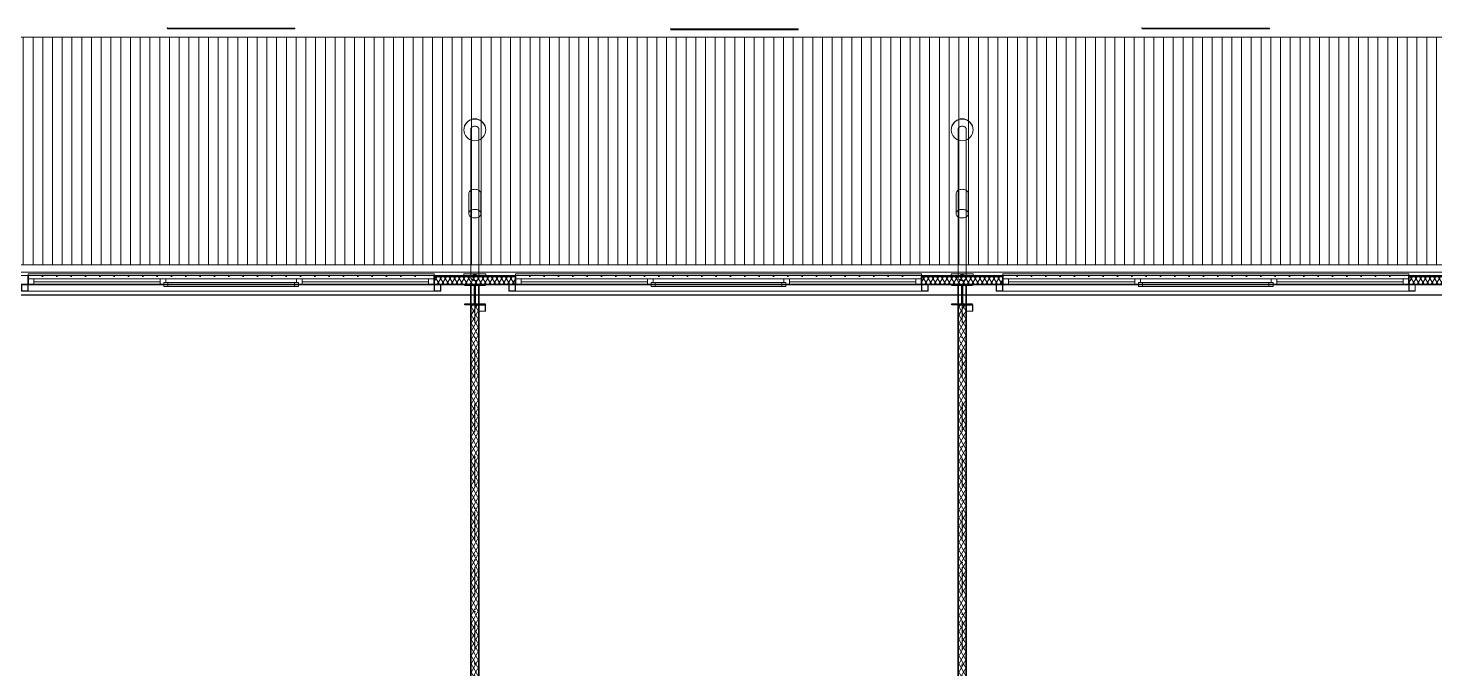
# Model space of a CAD drawing. Header units: millimetres. Extents: x -10605 to 103276, y -15987 to 52426.
# Drawn here: x 76500 to 93821, y 35389 to 43285 of the extents above; entities that cross this region are included whole.
import ezdxf
from ezdxf.enums import TextEntityAlignment as Align

# ---------------------------------------------------------------- set-up
doc = ezdxf.new("R2010")
doc.units = ezdxf.units.MM
doc.header["$MEASUREMENT"] = 0
for name, pattern in [('Dot & Dashed', [670.277762, 352.777767, -176.388884, 0, -141.111112]), ('Крупный пунктир', [634.99999, 0, -634.99999]), ('Пунктирная', [176.388884, 0, -176.388884])]:
    doc.linetypes.add(name, pattern=pattern)
for name, color, linetype, lineweight in [('0_Ном._пера__200', 7, 'Continuous', 0), ('0_Ном._пера__98', 7, 'Continuous', 25), ('Металлический каркас здания_Ном._пера__98', 7, 'Continuous', 25), ('Металлический каркас здания_Ном._пера__99', 7, 'Continuous', 15), ('Окна Archicad_Ном._пера__100', 7, 'Continuous', 9), ('Окна Archicad_Ном._пера__3', 7, 'Continuous', 0), ('Окна Archicad_Ном._пера__97', 7, 'Continuous', 35), ('Оси_Ном._пера__200', 7, 'Continuous', 0), ('Стены _Ном._пера__200', 7, 'Continuous', 0), ('Стены _Ном._пера__97', 7, 'Continuous', 35), ('Стены _Ном._пера__99', 7, 'Continuous', 15)]:
    doc.layers.add(name, color=color, linetype=linetype, lineweight=lineweight)
for name, color, linetype, lineweight, true_color in [('0_Ном._пера__92', 7, 'Continuous', 20, 0xc2e9e9e9), ('Зоны_Ном._пера__121', 7, 'Continuous', 35, 0xc2deab72), ('Стены _Ном._пера__94', 7, 'Continuous', 5, 0xc29f9f9f)]:
    doc.layers.add(name, color=color, linetype=linetype, lineweight=lineweight, true_color=true_color)
for name, color, linetype in [('Металлический каркас здания', 7, 'Continuous'), ('Окна Archicad', 7, 'Continuous'), ('Оси', 7, 'Continuous'), ('Стены', 7, 'Continuous')]:
    doc.layers.add(name, color=color, linetype=linetype)
doc.styles.add('РЎР“Р•РќР•Р\xa0РР\xa0_РЎРўРР›Р¬_1', font='arial.ttf')
pattern_1 = [(60, (0, 0), (-43.30127, 25), []), (120, (0, 0), (43.30127, 25), [])]
pattern_2 = [(90, (0, 0), (-60, 0), [])]

# ---------------------------------------------------------------- blocks, each defined once
blk = doc.blocks.new('Перекрытие_1', base_point=(98125, 40125))
at = {"layer": '0_Ном._пера__200', "color": 7, "linetype": 'Continuous', "lineweight": 0, "flags": 128}
blk.add_lwpolyline([(98125, 40125), (51875, 40125), (51875, 29425), (46123, 29425), (46123, 40125), (-125, 40125), (-125, -125), (46125, -125), (46125, 10575), (51875, 10575), (51875, -125), (98125, -125)], close=True, dxfattribs=at)
blk = doc.blocks.new('Стена_44', base_point=(82000, 34125))
at = {"layer": 'Стены', "linetype": 'Continuous', "lineweight": 0, "true_color": 0x000000}
h = blk.add_hatch(dxfattribs=at)
h.set_pattern_fill('Batt_Insulation__3_', color=18, style=0, pattern_type=2)
h.set_pattern_definition(pattern_1)
h.paths.add_polyline_path([(82050, 34125), (82050, 39875), (81950, 39875), (81950, 34125)])
at = {"layer": 'Стены _Ном._пера__97', "color": 7, "linetype": 'Continuous', "lineweight": 35, "flags": 128}
for points in [[(82050, 39875), (81950, 39875)], [(81950, 39875), (81950, 34125)], [(82050, 34125), (82050, 39875)], [(81950, 34125), (82050, 34125)]]:
    blk.add_lwpolyline(points, dxfattribs=at)
blk = doc.blocks.new('Стена_48', base_point=(88000, 34125))
at = {"layer": 'Стены', "linetype": 'Continuous', "lineweight": 0, "true_color": 0x000000}
h = blk.add_hatch(dxfattribs=at)
h.set_pattern_fill('Batt_Insulation__3_', color=18, style=0, pattern_type=2)
h.set_pattern_definition(pattern_1)
h.paths.add_polyline_path([(88050, 34125), (88050, 39875), (87950, 39875), (87950, 34125)])
at = {"layer": 'Стены _Ном._пера__97', "color": 7, "linetype": 'Continuous', "lineweight": 35, "flags": 128}
for points in [[(88050, 39875), (87950, 39875)], [(87950, 39875), (87950, 34125)], [(88050, 34125), (88050, 39875)], [(87950, 34125), (88050, 34125)]]:
    blk.add_lwpolyline(points, dxfattribs=at)
blk = doc.blocks.new('Лист Профилированный 27')
at = {"layer": 'Стены _Ном._пера__94', "linetype": 'Continuous', "lineweight": 5, "true_color": 0x9f9f9f}
h = blk.add_hatch(dxfattribs=at)
h.set_pattern_fill('Barabбs_tйglakц_бllу_dupla', color=253, style=0, pattern_type=2)
h.set_pattern_definition([(90, (0, 0), (-120, 0), [])])
h.paths.add_polyline_path([(0, 200), (0, 0), (90395, 0), (90395, 200), (90395, 2610), (90395, 2809), (0, 2809), (0, 2610)])
at = {"layer": 'Стены _Ном._пера__99', "color": 7, "linetype": 'Continuous', "lineweight": 15, "flags": 128}
blk.add_lwpolyline([(0, 200), (0, 0), (90395, 0), (90395, 200), (90395, 2610), (90395, 2809), (0, 2809), (0, 2610)], close=True, dxfattribs=at)
blk = doc.blocks.new('Конструктор Кровли 27')
at = {"layer": '0_Ном._пера__92', "color": 254, "linetype": 'Continuous', "lineweight": 20, "true_color": 0xe9e9e9, "flags": 128}
blk.add_lwpolyline([(0, 46123), (0, 0), (40000, 0), (40000, 46125), (29425, 46125), (29425, 51875), (40000, 51875), (40000, 98000), (0, 98000), (0, 51875), (10575, 51875), (10575, 46123)], close=True, dxfattribs=at)
blk = doc.blocks.new('Колонна SHS ГК 27')
at = {"layer": 'Металлический каркас здания_Ном._пера__99', "linetype": 'Continuous', "lineweight": 0, "true_color": 0xffffff}
h = blk.add_hatch(dxfattribs=at)
h.set_pattern_fill('Barabбs_tйglakц_бllу', style=0, pattern_type=2)
h.set_pattern_definition(pattern_2)
h.paths.add_polyline_path([(-40, -40), (40, -40), (40, 40), (-40, 40)])
h.paths.add_polyline_path([(-36.4, -36.4), (-36.4, 36.4), (36.4, 36.4), (36.4, -36.4)], flags=0)
at = {"layer": 'Металлический каркас здания_Ном._пера__99', "color": 7, "linetype": 'Continuous', "lineweight": 15}
for p, q in [((40, 40), (-40, 40)), ((-40, 40), (-40, -40)), ((-36.4, -36.4), (-36.4, 36.4)), ((-36.4, 36.4), (36.4, 36.4)), ((36.4, 36.4), (36.4, -36.4)), ((40, -40), (40, 40)), ((-40, -40), (40, -40)), ((36.4, -36.4), (-36.4, -36.4))]:
    blk.add_line(p, q, dxfattribs=at)
blk = doc.blocks.new('Труба Квадратного Сечения ГК SHS 27_3')
at = {"layer": 'Металлический каркас здания_Ном._пера__99', "color": 7, "linetype": 'Continuous', "lineweight": 15}
for p, q in [((2500, 40), (0, 40)), ((0, 40), (0, 0)), ((0, 0), (0, -40)), ((5000, 40), (2500, 40)), ((5000, 0), (5000, 40)), ((5000, -40), (5000, 0)), ((0, -40), (2500, -40)), ((2500, -40), (5000, -40))]:
    blk.add_line(p, q, dxfattribs=at)
blk = doc.blocks.new('Стена_55', base_point=(3803, 40236))
at = {"layer": 'Стены _Ном._пера__200', "color": 7, "linetype": 'Continuous', "lineweight": 0}
blk.add_line((3803, 40237), (94198, 40237), dxfattribs=at)
at = {"layer": 'Стены _Ном._пера__200', "color": 7, "linetype": 'Continuous', "lineweight": 0, "flags": 128}
for points in [[(94198, 40276), (3803, 40276)], [(3803, 40236), (94198, 40236)]]:
    blk.add_lwpolyline(points, dxfattribs=at)
blk = doc.blocks.new('Колонна Универсальная 27')
at = {"layer": 'Металлический каркас здания_Ном._пера__98', "linetype": 'Continuous', "lineweight": 0, "true_color": 0xffffff}
h = blk.add_hatch(dxfattribs=at)
h.set_pattern_fill('Barabбs_tйglakц_бllу', style=0, pattern_type=2)
h.set_pattern_definition(pattern_2)
h.paths.add_polyline_path([(-125, -125), (125, -125), (125, -113), (4, -113), (4, 113), (125, 113), (125, 125), (-125, 125), (-125, 113), (-4, 113), (-4, -113), (-125, -113)])
at = {"layer": 'Металлический каркас здания_Ном._пера__98', "color": 7, "linetype": 'Continuous', "lineweight": 25}
for p, q in [((125, 125), (-125, 125)), ((-125, 125), (-125, 113)), ((-125, 113), (-4, 113)), ((-4, 113), (-4, -113)), ((4, -113), (4, 113)), ((4, 113), (125, 113)), ((125, 113), (125, 125)), ((-4, -113), (-125, -113)), ((-125, -113), (-125, -125)), ((-125, -125), (125, -125)), ((125, -113), (4, -113)), ((125, -125), (125, -113))]:
    blk.add_line(p, q, dxfattribs=at)
blk = doc.blocks.new('Стандартный Маркер Сетки_2')
at = {"layer": 'Оси_Ном._пера__200', "color": 7, "linetype": 'Dot & Dashed', "lineweight": 0}
blk.add_line((0, 0), (107930, 0), dxfattribs=at)
at = {"layer": 'Оси_Ном._пера__200', "color": 7, "lineweight": 0, "style": 'РЎР“Р•РќР•Р\xa0РР\xa0_РЎРўРР›Р¬_1'}
blk.add_attdef('AC_MarkerText_1', text='', height=300, dxfattribs=at).set_placement((108330, 150), align=Align.TOP_CENTER)
blk = doc.blocks.new('3D текст 27_8')
at = {"layer": 'Стены _Ном._пера__99', "color": 7, "linetype": 'Continuous', "lineweight": 15}
for q in [(0, 0), (1569.67, -10)]:
    blk.add_line((1569.67, 0), q, dxfattribs=at)
at = {"layer": 'Стены _Ном._пера__99', "color": 7, "linetype": 'Continuous', "lineweight": 15, "flags": 128}
blk.add_lwpolyline([(0, 0), (0, -10), (1569.67, -10), (1569.67, 0)], close=True, dxfattribs=at)
at = {"layer": 'Стены _Ном._пера__99', "color": 7, "linetype": 'Continuous', "lineweight": 15}
blk.add_point((1569.67, 0), dxfattribs=at)
blk = doc.blocks.new('Цилиндр 27')
at = {"layer": 'Стены _Ном._пера__200', "color": 7, "linetype": 'Continuous', "lineweight": 0}
for p, q in [((-33, 17), (-35, 9)), ((-35, 9), (-35, 0)), ((-35, 0), (-35, -9)), ((-31, 25), (-33, 17)), ((-27, 32), (-31, 25)), ((-23, 38), (-27, 32)), ((-18, 43), (-23, 38)), ((-12, 47), (-18, 43)), ((-6, 49), (-12, 47)), ((0, 50), (-6, 49)), ((0, 50), (1831, 50)), ((1798, 17), (1796, 9)), ((1796, 9), (1796, 0)), ((1796, 0), (1796, -9)), ((1801, 25), (1798, 17)), ((1804, 32), (1801, 25)), ((1809, 38), (1804, 32)), ((1814, 43), (1809, 38)), ((1819, 47), (1814, 43)), ((1825, 49), (1819, 47)), ((1831, 50), (1825, 49)), ((1837, 49), (1831, 50)), ((1843, 47), (1837, 49)), ((1849, 43), (1843, 47)), ((1854, 38), (1849, 43)), ((1858, 32), (1854, 38)), ((1862, 25), (1858, 32)), ((1865, 17), (1862, 25)), ((1866, 9), (1865, 17)), ((1867, 0), (1866, 9)), ((1866, -9), (1867, 0)), ((-35, -9), (-33, -17)), ((-33, -17), (-31, -25)), ((-31, -25), (-27, -32)), ((-27, -32), (-23, -38)), ((-23, -38), (-18, -43)), ((-18, -43), (-12, -47)), ((-12, -47), (-6, -49)), ((-6, -49), (0, -50)), ((0, -50), (1831, -50)), ((1796, -9), (1798, -17)), ((1798, -17), (1801, -25)), ((1801, -25), (1804, -32)), ((1804, -32), (1809, -38)), ((1809, -38), (1814, -43)), ((1814, -43), (1819, -47)), ((1819, -47), (1825, -49)), ((1825, -49), (1831, -50)), ((1831, -50), (1837, -49)), ((1837, -49), (1843, -47)), ((1843, -47), (1849, -43)), ((1849, -43), (1854, -38)), ((1854, -38), (1858, -32)), ((1858, -32), (1862, -25)), ((1862, -25), (1865, -17)), ((1865, -17), (1866, -9))]:
    blk.add_line(p, q, dxfattribs=at)
blk = doc.blocks.new('Цилиндр 27_2')
at = {"layer": 'Стены _Ном._пера__200', "color": 7, "linetype": 'Continuous', "lineweight": 0}
for p, q in [((-132, 23), (-134, 0)), ((-126, 46), (-132, 23)), ((-128, 23), (-130, 0)), ((-122, 46), (-128, 23)), ((-116, 67), (-126, 46)), ((-112, 67), (-122, 46)), ((-102, 86), (-116, 67)), ((-99, 86), (-112, 67)), ((-86, 102), (-102, 86)), ((-82, 102), (-99, 86)), ((-67, 116), (-86, 102)), ((-63, 116), (-82, 102)), ((-46, 126), (-67, 116)), ((-42, 126), (-63, 116)), ((-23, 132), (-46, 126)), ((-20, 132), (-42, 126)), ((0, 134), (-23, 132)), ((3, 134), (-20, 132)), ((0, 134), (3, 134)), ((27, 132), (3, 134)), ((49, 126), (27, 132)), ((70, 116), (49, 126)), ((89, 102), (70, 116)), ((106, 86), (89, 102)), ((119, 67), (106, 86)), ((129, 46), (119, 67)), ((135, 23), (129, 46)), ((137, 0), (135, 23)), ((135, -23), (137, 0)), ((-134, 0), (-132, -23)), ((-132, -23), (-126, -46)), ((-130, 0), (-128, -23)), ((-128, -23), (-122, -46)), ((-126, -46), (-116, -67)), ((-122, -46), (-112, -67)), ((-116, -67), (-102, -86)), ((-112, -67), (-99, -86)), ((-102, -86), (-86, -102)), ((-99, -86), (-82, -102)), ((-86, -102), (-67, -116)), ((-82, -102), (-63, -116)), ((-67, -116), (-46, -126)), ((-63, -116), (-42, -126)), ((-46, -126), (-23, -132)), ((-42, -126), (-20, -132)), ((-23, -132), (0, -134)), ((-20, -132), (3, -134)), ((0, -134), (3, -134)), ((3, -134), (27, -132)), ((27, -132), (49, -126)), ((49, -126), (70, -116)), ((70, -116), (89, -102)), ((89, -102), (106, -86)), ((106, -86), (119, -67)), ((119, -67), (129, -46)), ((129, -46), (135, -23))]:
    blk.add_line(p, q, dxfattribs=at)
blk = doc.blocks.new('Цилиндр 27_3')
at = {"layer": 'Стены _Ном._пера__200', "color": 7, "linetype": 'Continuous', "lineweight": 0}
for p, q in [((0, 134), (0, 132)), ((0, 134), (30, 134)), ((0, 132), (0, 126)), ((0, 126), (0, 116)), ((0, 116), (0, 102)), ((0, 102), (0, 86)), ((0, 86), (0, 67)), ((0, 67), (0, 46)), ((0, 46), (0, 23)), ((0, 23), (0, 0)), ((0, 0), (0, -23)), ((30, 134), (30, 132)), ((30, 132), (30, 126)), ((30, 126), (30, 116)), ((30, 116), (30, 102)), ((30, 102), (30, 86)), ((30, 86), (30, 67)), ((30, 67), (30, 46)), ((30, 46), (30, 23)), ((30, 23), (30, 0)), ((30, 0), (30, -23)), ((0, -23), (0, -46)), ((0, -46), (0, -67)), ((0, -67), (0, -86)), ((0, -86), (0, -102)), ((0, -102), (0, -116)), ((0, -116), (0, -126)), ((0, -126), (0, -132)), ((0, -132), (0, -134)), ((0, -134), (30, -134)), ((30, -23), (30, -46)), ((30, -46), (30, -67)), ((30, -67), (30, -86)), ((30, -86), (30, -102)), ((30, -102), (30, -116)), ((30, -116), (30, -126)), ((30, -126), (30, -132)), ((30, -132), (30, -134))]:
    blk.add_line(p, q, dxfattribs=at)
blk = doc.blocks.new('Цилиндр 27_4')
at = {"layer": 'Стены _Ном._пера__200', "color": 7, "linetype": 'Continuous', "lineweight": 0}
for p, q in [((-52, 13), (-53, 0)), ((-53, 0), (-52, -13)), ((-50, 26), (-52, 13)), ((-46, 37), (-50, 26)), ((-41, 48), (-46, 37)), ((-34, 57), (-41, 48)), ((-27, 65), (-34, 57)), ((-18, 70), (-27, 65)), ((-9, 74), (-18, 70)), ((0, 75), (-9, 74)), ((0, 75), (248, 75)), ((196, 13), (195, 0)), ((195, 0), (196, -13)), ((198, 26), (196, 13)), ((202, 37), (198, 26)), ((208, 48), (202, 37)), ((214, 57), (208, 48)), ((222, 65), (214, 57)), ((230, 70), (222, 65)), ((239, 74), (230, 70)), ((248, 75), (239, 74)), ((257, 74), (248, 75)), ((266, 70), (257, 74)), ((275, 65), (266, 70)), ((282, 57), (275, 65)), ((289, 48), (282, 57)), ((294, 37), (289, 48)), ((298, 26), (294, 37)), ((300, 13), (298, 26)), ((301, 0), (300, 13)), ((300, -13), (301, 0)), ((-52, -13), (-50, -26)), ((-50, -26), (-46, -37)), ((-46, -37), (-41, -48)), ((-41, -48), (-34, -57)), ((-34, -57), (-27, -65)), ((-27, -65), (-18, -70)), ((-18, -70), (-9, -74)), ((-9, -74), (0, -75)), ((0, -75), (248, -75)), ((196, -13), (198, -26)), ((198, -26), (202, -37)), ((202, -37), (208, -48)), ((208, -48), (214, -57)), ((214, -57), (222, -65)), ((222, -65), (230, -70)), ((230, -70), (239, -74)), ((239, -74), (248, -75)), ((248, -75), (257, -74)), ((257, -74), (266, -70)), ((266, -70), (275, -65)), ((275, -65), (282, -57)), ((282, -57), (289, -48)), ((289, -48), (294, -37)), ((294, -37), (298, -26)), ((298, -26), (300, -13))]:
    blk.add_line(p, q, dxfattribs=at)
blk = doc.blocks.new('Двутавp К 26020-83 27_4')
at = {"layer": 'Металлический каркас здания_Ном._пера__98', "color": 7, "linetype": 'Крупный пунктир', "lineweight": 25}
blk.add_line((0, 0), (39750, 0), dxfattribs=at)
blk = doc.blocks.new('Двутавp К 26020-83 27_2')
at = {"layer": 'Металлический каркас здания_Ном._пера__98', "color": 7, "linetype": 'Крупный пунктир', "lineweight": 25}
blk.add_line((0, 0), (17750, 0), dxfattribs=at)
blk = doc.blocks.new('Горизонтальное Многостворчатое Окно 27')
at = {"layer": 'Окна Archicad_Ном._пера__100', "color": 7, "linetype": 'Continuous', "lineweight": 9}
for p, q in [((-2500, 0), (-2430, 0)), ((-2430, 0), (-2430, -70)), ((-873, -70), (-873, 0)), ((-873, 0), (-838, 0)), ((-838, 0), (-828, 0)), ((-828, 25), (-778, 25)), ((-828, -25), (-828, 25)), ((-828, 0), (-828, -25)), ((-778, 25), (-778, -25)), ((-778, 25), (778, 25)), ((-778, 0), (778, 0)), ((778, -25), (778, 25)), ((778, 25), (828, 25)), ((828, 25), (828, -25)), ((828, -25), (828, 0)), ((828, 0), (838, 0)), ((838, 0), (873, 0)), ((873, 0), (873, -70)), ((2430, -70), (2430, 0)), ((2430, 0), (2500, 0)), ((-2430, -70), (-2500, -70)), ((-838, -70), (-873, -70)), ((-803, -70), (-838, -70)), ((-828, -25), (-803, -25)), ((-778, -25), (-828, -25)), ((-803, -25), (-803, -70)), ((778, -25), (-778, -25)), ((828, -25), (778, -25)), ((803, -70), (803, -25)), ((803, -25), (828, -25)), ((838, -70), (803, -70)), ((873, -70), (838, -70)), ((2500, -70), (2430, -70))]:
    blk.add_line(p, q, dxfattribs=at)
at = {"layer": 'Окна Archicad_Ном._пера__3', "color": 7, "linetype": 'Continuous', "lineweight": 0}
for p, q in [((-2500, 0), (2500, 0)), ((-2430, 0), (-873, 0)), ((-778, 25), (778, 25)), ((873, 0), (2430, 0)), ((-2500, -100), (-2500, -130)), ((-2500, -130), (2500, -130)), ((-2430, -35), (-873, -35)), ((-873, -70), (-2430, -70)), ((803, -70), (-803, -70)), ((873, -35), (2430, -35)), ((2430, -70), (873, -70)), ((2500, -130), (2500, -100))]:
    blk.add_line(p, q, dxfattribs=at)
at = {"layer": 'Окна Archicad_Ном._пера__3', "color": 7, "linetype": 'Пунктирная', "lineweight": 0}
blk.add_line((-2500, -100), (2500, -100), dxfattribs=at)
at = {"layer": 'Окна Archicad_Ном._пера__97', "color": 7, "linetype": 'Continuous', "lineweight": 35}
for p, q in [((-2500, -70), (-2500, 0)), ((-2500, -70), (-2500, 0)), ((2500, -70), (2500, 0)), ((2500, -70), (2500, 0)), ((-2500, -100), (-2500, -70)), ((2500, -100), (2500, -70))]:
    blk.add_line(p, q, dxfattribs=at)
blk = doc.blocks.new('Стена_102', base_point=(-125, 40125))
at = {"layer": 'Стены', "linetype": 'Continuous', "lineweight": 0, "true_color": 0x000000}
h = blk.add_hatch(dxfattribs=at)
h.set_pattern_fill('Batt_Insulation__3_', color=18, style=0, pattern_type=2)
h.set_pattern_definition(pattern_1)
h.paths.add_polyline_path([(81500, 40195), (81500, 40125), (82500, 40125), (82500, 40195), (82500, 40225), (81500, 40225)])
h = blk.add_hatch(dxfattribs=at)
h.set_pattern_fill('Batt_Insulation__3_', color=18, style=0, pattern_type=2)
h.set_pattern_definition(pattern_1)
h.paths.add_polyline_path([(87500, 40195), (87500, 40125), (88500, 40125), (88500, 40195), (88500, 40225), (87500, 40225)])
h = blk.add_hatch(dxfattribs=at)
h.set_pattern_fill('Batt_Insulation__3_', color=18, style=0, pattern_type=2)
h.set_pattern_definition(pattern_1)
h.paths.add_polyline_path([(93500, 40225), (93500, 40195), (93500, 40125), (98125, 40125), (98125, 40225)])
at = {"layer": 'Стены _Ном._пера__97', "color": 7, "linetype": 'Continuous', "lineweight": 35}
for p, q in [((81500, 40225), (81500, 40195)), ((81500, 40195), (81500, 40125)), ((82500, 40225), (82500, 40195)), ((82500, 40195), (82500, 40125)), ((87500, 40225), (87500, 40195)), ((87500, 40195), (87500, 40125)), ((88500, 40225), (88500, 40195)), ((88500, 40195), (88500, 40125)), ((93500, 40225), (93500, 40195)), ((93500, 40195), (93500, 40125))]:
    blk.add_line(p, q, dxfattribs=at)
at = {"layer": 'Стены _Ном._пера__97', "color": 7, "linetype": 'Continuous', "lineweight": 35, "flags": 128}
for points in [[(82500, 40225), (81500, 40225)], [(88500, 40225), (87500, 40225)], [(98125, 40225), (93500, 40225)], [(81500, 40125), (82500, 40125)], [(87500, 40125), (88500, 40125)], [(93500, 40125), (98125, 40125)]]:
    blk.add_lwpolyline(points, dxfattribs=at)
at = {"layer": 'Окна Archicad', "color": 7, "linetype": 'Continuous', "lineweight": 0, "xscale": -1, "zscale": 1000, "rotation": 180}
for p in [(79000, 40125), (85000, 40125), (91000, 40125)]:
    blk.add_blockref('Горизонтальное Многостворчатое Окно 27', p, dxfattribs=at)
blk = doc.blocks.new('Крыша_1', base_point=(0, 0))
at = {"layer": '0_Ном._пера__98', "color": 7, "linetype": 'Continuous', "lineweight": 25, "flags": 128}
blk.add_lwpolyline([(51875, 40000), (98000, 40000)], dxfattribs=at)
blk = doc.blocks.new('Стандартный Маркер Сетки_4')
at = {"layer": 'Оси_Ном._пера__200', "color": 7, "linetype": 'Dot & Dashed', "lineweight": 0}
for q in [(55187, 0), (0, 0)]:
    blk.add_line((0, 0), q, dxfattribs=at)
at = {"layer": 'Оси_Ном._пера__200', "color": 7, "lineweight": 0, "style": 'РЎР“Р•РќР•Р\xa0РР\xa0_РЎРўРР›Р¬_1'}
blk.add_attdef('AC_MarkerText_1', text='', height=300, rotation=90, dxfattribs=at).set_placement((55368, -69), align=Align.TOP_CENTER)

msp = doc.modelspace()

# ---------------------------------------------------------------- linework, layer by layer
at = {"layer": 'Зоны_Ном._пера__121', "color": 43, "linetype": 'Continuous', "lineweight": 35, "true_color": 0xdeab72, "flags": 128}
for points in [[(81950.71236, 40125.00012), (76050.00014, 40125.00012), (76050.00014, 28225.00002), (81950.71236, 28225.00002)], [(87950, 28225.00002), (87950, 40125.00012), (82050.71236, 40125.00012), (82050.71236, 28225.00002)], [(88050, 40125.00012), (88050, 28225.00002), (98125.00021, 28225.00002), (98125.00021, 40125.00012)]]:
    msp.add_lwpolyline(points, close=True, dxfattribs=at)

# ---------------------------------------------------------------- block references
at = {"color": 7, "linetype": 'Continuous', "lineweight": 0}
msp.add_blockref('Перекрытие_1', (98125.00021, 40125.00012), dxfattribs=at)
at = {"color": 8, "linetype": 'Continuous', "lineweight": 0, "true_color": 0x747474, "zscale": 1000, "rotation": 270}
msp.add_blockref('Конструктор Кровли 27', (0, 40000.00005), dxfattribs=at)
at = {"color": 7, "linetype": 'Continuous', "lineweight": 25}
msp.add_blockref('Крыша_1', (0, 0), dxfattribs=at)
at = {"layer": 'Металлический каркас здания', "color": 7, "linetype": 'Continuous', "lineweight": 9, "zscale": 1000}
for name, p, rotation in [('Двутавp К 26020-83 27_2', (81999.99994, 22125.00005), 90), ('Двутавp К 26020-83 27_4', (88000.00006, 39875.00005), 270)]:
    msp.add_blockref(name, p, dxfattribs=dict(at, rotation=rotation))
at = {"layer": 'Металлический каркас здания_Ном._пера__98', "color": 7, "linetype": 'Continuous', "lineweight": 25, "xscale": -1, "zscale": 1000}
for p in [(82000.34778, 40000.00005), (88000, 40000.00005)]:
    msp.add_blockref('Колонна Универсальная 27', p, dxfattribs=at)
at = {"layer": 'Металлический каркас здания_Ном._пера__99', "color": 7, "linetype": 'Continuous', "lineweight": 15, "xscale": -1, "zscale": 1000, "rotation": 180}
for p in [(76460.0001, 40085.00012), (81540.0001, 40085.00012), (82460.0001, 40085.00012), (87540.0001, 40085.00012), (88460.0001, 40085.00012), (93540.0001, 40085.00012)]:
    msp.add_blockref('Колонна SHS ГК 27', p, dxfattribs=at)
at = {"layer": 'Металлический каркас здания_Ном._пера__99', "color": 7, "linetype": 'Continuous', "lineweight": 15, "zscale": 1000, "rotation": 180}
for name, p in [('Труба Квадратного Сечения ГК SHS 27_3', (81500.0001, 40085.00012)), ('Труба Квадратного Сечения ГК SHS 27_3', (81500.0001, 40085.00012)), ('Труба Квадратного Сечения ГК SHS 27_3', (87500.0001, 40085.00012)), ('Труба Квадратного Сечения ГК SHS 27_3', (87500.0001, 40085.00012)), ('Труба Квадратного Сечения ГК SHS 27_3', (93500.0001, 40085.00012)), ('Труба Квадратного Сечения ГК SHS 27_3', (93500.0001, 40085.00012)), ('Колонна SHS ГК 27', (82089.99994, 39835.00005)), ('Колонна SHS ГК 27', (88090, 39835.00005))]:
    msp.add_blockref(name, p, dxfattribs=at)
at = {"layer": 'Оси', "color": 8, "linetype": 'Continuous', "lineweight": 0, "true_color": 0x747474, "xscale": -1, "zscale": 1000}
msp.add_blockref('Стандартный Маркер Сетки_2', (98125.00021, 40000.00005), dxfattribs=at)
at = {"layer": 'Оси', "color": 8, "linetype": 'Continuous', "lineweight": 0, "true_color": 0x747474, "zscale": 1000, "rotation": 270}
for p in [(81999.99994, 40000.00005), (88000, 40000.00005)]:
    msp.add_blockref('Стандартный Маркер Сетки_4', p, dxfattribs=at)
at = {"layer": 'Стены', "color": 7, "linetype": 'Continuous', "lineweight": 0, "xscale": -1, "zscale": 1000, "rotation": 90}
for name, p in [('Цилиндр 27_2', (82000, 42033.38653)), ('Цилиндр 27_2', (88000, 42033.38653)), ('Цилиндр 27', (82000, 42041.51523)), ('Цилиндр 27', (88000, 42041.51523)), ('Цилиндр 27_4', (82000, 41246.09226)), ('Цилиндр 27_4', (88000, 41246.09226)), ('Цилиндр 27_3', (82000, 40255.07308)), ('Цилиндр 27_3', (88000, 40255.07308))]:
    msp.add_blockref(name, p, dxfattribs=at)
at = {"layer": 'Стены', "color": 7, "lineweight": 35}
for name, p in [('Стена_102', (-125, 40125.00012)), ('Стена_44', (82000, 34124.99222)), ('Стена_48', (88000, 34124.99222))]:
    msp.add_blockref(name, p, dxfattribs=at)
at = {"layer": 'Стены', "color": 7, "lineweight": 0}
msp.add_blockref('Стена_55', (3802.5, 40235.72659), dxfattribs=at)
at = {"layer": 'Стены _Ном._пера__99', "color": 7, "linetype": 'Continuous', "lineweight": 15, "zscale": 1000, "rotation": 180}
msp.add_blockref('Лист Профилированный 27', (94197.5, 43175.00012), dxfattribs=at)
at = {"layer": 'Стены _Ном._пера__99', "color": 7, "linetype": 'Continuous', "lineweight": 15, "xscale": -1, "zscale": 1000}
for p in [(79784.8349, 43285.00012), (85982.0048, 43275.00012), (91784.83493, 43285.00012)]:
    msp.add_blockref('3D текст 27_8', p, dxfattribs=at)

doc.saveas('drawing.dxf')
